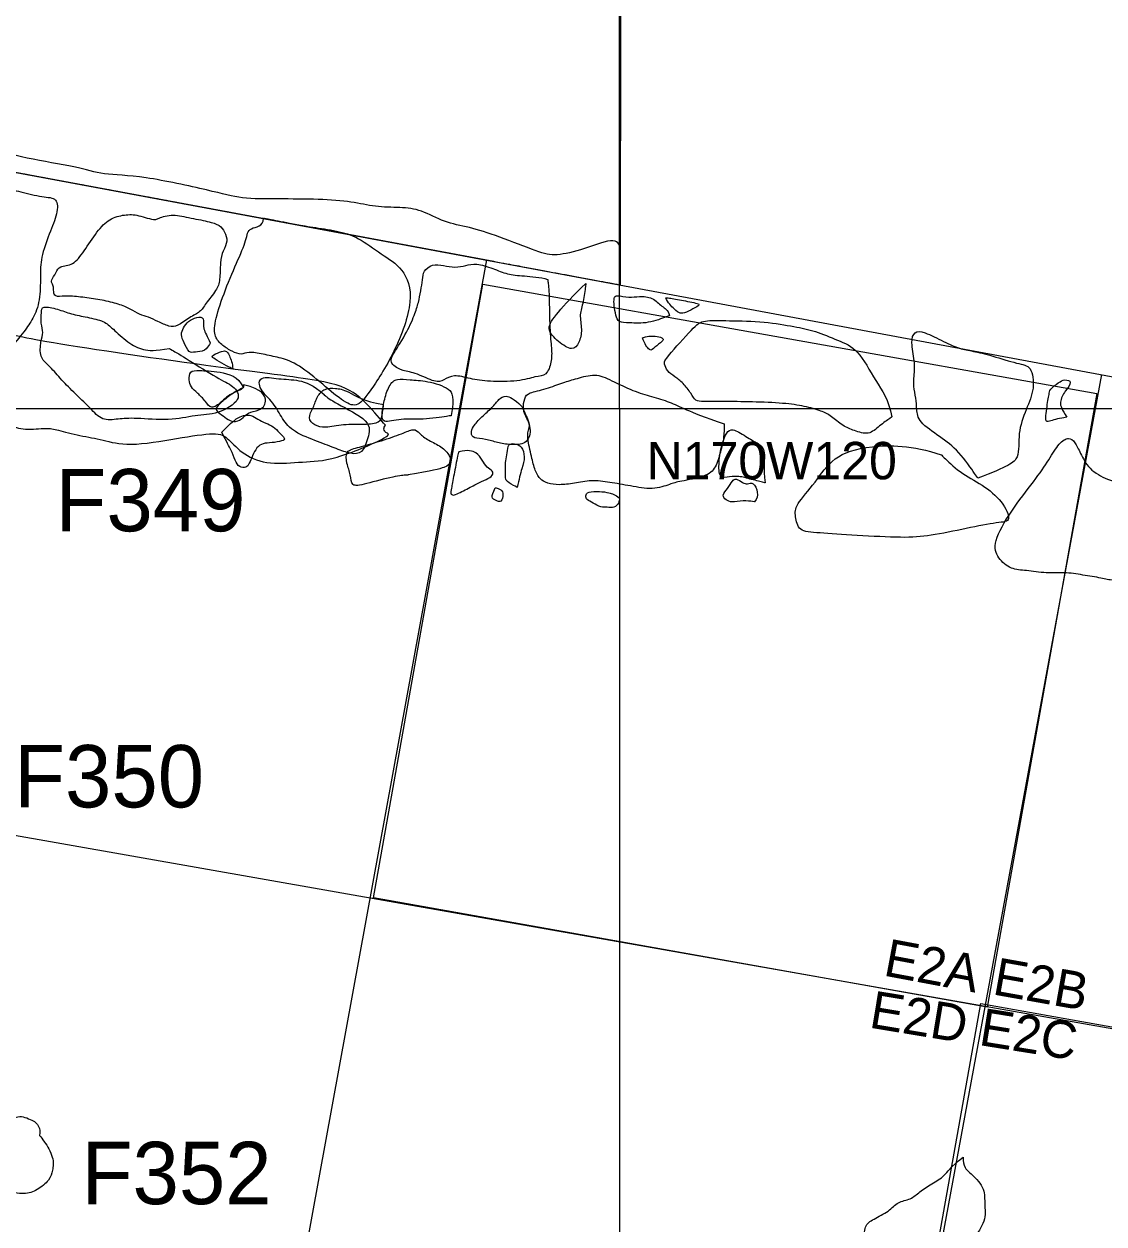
# Model space of a CAD drawing. Extents: x -200 to -100, y 65 to 200.
# Drawn here: x -124.78 to -116.11, y 163.46 to 173.09 of the extents above; entities that cross this region are included whole.
import ezdxf

# ---------------------------------------------------------------- set-up
doc = ezdxf.new("R2010")
doc.units = 0
for name, color, linetype in [('1990 grid', 7, 'Continuous'), ('1991Feature349', 7, 'Continuous'), ('1991Feature352', 7, 'Continuous'), ('1991Feature368', 7, 'Continuous'), ('1991Grid', 7, 'Continuous'), ('1991N180W130', 7, 'Continuous'), ('C2-E1', 7, 'Continuous'), ('C2-E2', 7, 'Continuous'), ('C2-E2 LimestoneFoundation', 7, 'Continuous'), ('Feature Labels', 7, 'Continuous'), ('Quadrat IDs', 7, 'Continuous'), ('Quadrat Labels', 7, 'Continuous'), ('Quadrats in DB', 7, 'Continuous'), ('Stone', 7, 'Continuous'), ('Unexcavated areas', 7, 'Continuous')]:
    doc.layers.add(name, color=color, linetype=linetype)

msp = doc.modelspace()

# ---------------------------------------------------------------- linework, layer by layer
at = {"layer": '1990 grid'}
for p, q in [((-116.1337, 170.2763), (-119.8489, 150.136)), ((-112.0429, 164.3221), (-131.8273, 167.8069))]:
    msp.add_line(p, q, dxfattribs=at)
msp.add_lwpolyline([(-150.5173, 176.6831), (-111.0737, 169.3334), (-114.9656, 149.2091), (-154.1468, 156.6464)], close=True, dxfattribs=at)
at = {"layer": '1991Feature349'}
msp.add_open_spline([(-121.8761, 169.8694), (-121.8847, 169.8582), (-121.8908, 169.8417), (-121.8844, 169.8193), (-121.8652, 169.806), (-121.8203, 169.7862), (-122.3082, 169.5798), (-122.5323, 169.5798), (-122.809, 169.5493), (-123.021, 169.6294), (-123.1372, 169.7676), (-123.224, 169.8179), (-123.5339, 169.7653), (-123.9517, 169.6961), (-124.1426, 169.7542), (-124.324, 169.7847), (-124.5199, 169.8345), (-124.5827, 169.8512), (-124.7723, 169.8275), (-124.8997, 169.8736), (-125.0852, 169.9017), (-125.3038, 169.993), (-125.4615, 170.054), (-125.6704, 170.054), (-125.9706, 170.054), (-126.2854, 170.165), (-126.512, 170.2399), (-126.591, 170.2399), (-126.7096, 170.3334), (-126.9009, 170.4726), (-127.1054, 170.3963), (-127.2873, 170.3267), (-127.4296, 170.3267), (-127.9693, 170.642), (-128.2499, 170.8016), (-128.9703, 170.8721), (-129.1543, 170.9205), (-129.443, 171.0602), (-129.9763, 171.3142), (-130.0525, 171.5004), (-129.3499, 171.3988), (-128.7216, 171.1944), (-128.1145, 171.0584), (-127.5092, 170.9146), (-127.2189, 170.8503), (-125.444, 170.683), (-124.9312, 170.6201), (-124.7439, 170.5504), (-122.9768, 170.2986), (-122.2905, 170.2223), (-122.0814, 170.1149), (-121.8761, 169.8694), (-121.8761, 169.8694), (-121.8761, 169.8694)], degree=3, dxfattribs=at)
at = {"layer": '1991Feature352'}
msp.add_line((-126.0078, 172.1162), (-121.0058, 171.1863), dxfattribs=at)
msp.add_open_spline([(-124.6514, 164.1725), (-124.6455, 164.2066), (-124.6516, 164.2422), (-124.6811, 164.2805), (-124.7204, 164.3008), (-124.7868, 164.3262), (-124.8295, 164.3262), (-124.9761, 164.2758), (-125.0194, 164.2401), (-125.0535, 164.2097), (-125.0725, 164.1432), (-125.08, 164.0886), (-125.0728, 164.0488), (-125.081, 163.9718), (-125.081, 163.846), (-125.0256, 163.7764), (-124.9292, 163.721), (-124.7663, 163.6989), (-124.6714, 163.7289), (-124.5655, 163.8175), (-124.5465, 163.8887), (-124.5307, 163.9931), (-124.6192, 164.1387), (-124.6514, 164.1725), (-124.6514, 164.1725), (-124.6514, 164.1725)], degree=3, dxfattribs=at)
at = {"layer": '1991Feature368'}
msp.add_open_spline([(-129.9717, 172.9083), (-129.9275, 172.8909), (-129.8658, 172.8735), (-129.8231, 172.8561), (-129.752, 172.8561), (-129.6682, 172.8735), (-129.5037, 172.8735), (-129.3978, 172.9099), (-129.2777, 172.9273), (-129.0769, 172.8972), (-128.9282, 172.8782), (-128.5233, 172.7652), (-128.4711, 172.7652), (-128.2703, 172.7969), (-127.9423, 172.7296), (-127.7486, 172.6493), (-127.566, 172.5801), (-127.2912, 172.5108), (-127.0427, 172.4519), (-126.7347, 172.395), (-126.3363, 172.3285), (-126.2782, 172.3285), (-126.1509, 172.3894), (-125.9877, 172.4309), (-125.2409, 172.1829), (-125.0859, 172.0998), (-124.7684, 172.0084), (-124.334, 171.9419), (-124.1487, 171.8755), (-123.8443, 171.8755), (-123.2494, 171.7453), (-123.0336, 171.6844), (-122.7459, 171.6844), (-122.4024, 171.6844), (-122.1392, 171.6642), (-121.9605, 171.6183), (-121.755, 171.6183), (-121.589, 171.6009), (-121.4035, 171.4927), (-121.2098, 171.4622), (-120.9774, 171.3875), (-120.6381, 171.2536), (-120.5163, 171.2231), (-120.2894, 171.2785), (-120.0072, 171.3893), (-119.9906, 171.2611), (-119.9906, 171.1912), (-119.9906, 171.1171), (-119.9906, 171.014), (-119.9895, 170.9947), (-120.0092, 170.9984), (-120.0458, 171.0052), (-120.1046, 171.0162), (-120.208, 171.0354), (-120.3281, 171.0578), (-120.4375, 171.0782), (-120.5306, 171.0956), (-120.6388, 171.1157), (-120.7564, 171.1376), (-120.8894, 171.1624), (-121.1044, 171.2025), (-121.3766, 171.2532), (-121.5029, 171.2767), (-122.9183, 171.5405), (-123.407, 171.6315), (-124.0014, 171.7423), (-124.521, 171.8391), (-125.5841, 172.0372), (-126.0881, 172.129), (-126.4628, 172.2009), (-126.9038, 172.2831), (-127.6066, 172.4141), (-128.0747, 172.5013), (-128.8733, 172.6501), (-129.2539, 172.721), (-129.4517, 172.7579), (-129.6768, 172.7998), (-129.8138, 172.8253), (-129.8891, 172.8394), (-129.937, 172.8483), (-129.9776, 172.8559), (-129.9776, 172.8824), (-129.9717, 172.9083), (-129.9717, 172.9083), (-129.9717, 172.9083)], degree=3, dxfattribs=at)
at = {"layer": '1991Grid'}
for p, q in [((-119.9883, 179.3111), (-119.9927, 170.9953)), ((-121.0648, 171.1951), (-124.7443, 151.0524))]:
    msp.add_line(p, q, dxfattribs=at)
at = {"layer": '1991N180W130'}
msp.add_open_spline([(-120.5752, 171.0399), (-120.6351, 171.0569), (-120.776, 171.0677), (-120.8989, 171.0777), (-121.0109, 171.1283), (-121.153, 171.172), (-121.2305, 171.1498), (-121.3174, 171.1324), (-121.4107, 171.1498), (-121.5008, 171.1657), (-121.5754, 171.1046), (-121.5754, 171.0408), (-121.5931, 170.9474), (-121.6105, 170.8541), (-121.6392, 170.7625), (-121.7117, 170.596), (-121.8337, 170.4147), (-121.8337, 170.3761), (-121.8038, 170.3399), (-121.7451, 170.3074), (-121.6258, 170.2884), (-121.4718, 170.2083), (-121.4096, 170.228), (-121.3327, 170.2807), (-121.1967, 170.2411), (-121.0513, 170.219), (-120.802, 170.219), (-120.6691, 170.2641), (-120.5834, 170.2641), (-120.5419, 170.3777), (-120.5419, 170.4829), (-120.5609, 170.631), (-120.5609, 170.9286), (-120.5752, 171.0399), (-120.5752, 171.0399), (-120.5752, 171.0399)], degree=3, dxfattribs=at)
at = {"layer": 'C2-E1'}
for points in [[(-124.9248, 170.4611), (-124.8473, 170.5241), (-124.7698, 170.6306), (-124.702, 170.7179), (-124.6439, 170.8681), (-124.6439, 171.0667), (-124.6439, 171.2072), (-124.5713, 171.4107), (-124.5035, 171.5706), (-124.5035, 171.6966), (-124.6197, 171.6966), (-124.811, 171.7445), (-124.9393, 171.7725), (-125.139, 171.8249), (-125.2996, 171.8702), (-125.5377, 171.9031), (-125.6588, 171.8932), (-125.808, 171.8603), (-125.8134, 171.8244), (-125.8072, 171.8069), (-125.7989, 171.7759), (-125.8093, 171.7257), (-125.8359, 171.6386), (-125.8122, 171.5832), (-125.7505, 171.5231), (-125.7094, 171.4756), (-125.6699, 171.4582), (-125.5781, 171.3607), (-125.5196, 171.2373), (-125.4959, 171.1597), (-125.4658, 171.0933), (-125.4342, 171.0363), (-125.4105, 170.9572), (-125.3919, 170.8908), (-125.3334, 170.8544), (-125.1188, 170.6435), (-124.9248, 170.4611), (-124.9248, 170.4611), (-124.9248, 170.4611)], [(-123.7201, 171.5197), (-123.7612, 171.5197), (-123.8608, 171.5608), (-123.9668, 171.5608), (-124.0917, 171.5292), (-124.1876, 171.4288), (-124.2968, 171.2597), (-124.3797, 171.1495), (-124.4959, 171.1495), (-124.5148, 171.0957), (-124.5622, 171.0261), (-124.5483, 171.0074), (-124.538, 170.981), (-124.538, 170.9262), (-124.5204, 170.8953), (-124.4229, 170.9113), (-124.2882, 170.8939), (-124.1491, 170.8749), (-124.0131, 170.8417), (-123.9198, 170.8037), (-123.8471, 170.7547), (-123.7775, 170.7389), (-123.7048, 170.7025), (-123.6068, 170.6582), (-123.5483, 170.6582), (-123.4455, 170.7389), (-123.357, 170.7768), (-123.3253, 170.8386), (-123.2257, 170.9572), (-123.202, 171.0284), (-123.202, 171.1803), (-123.1815, 171.2689), (-123.1356, 171.3464), (-123.1672, 171.4239), (-123.202, 171.4746), (-123.2921, 171.5046), (-123.4597, 171.5347), (-123.5977, 171.5671), (-123.7201, 171.5197), (-123.7201, 171.5197), (-123.7201, 171.5197)], [(-122.8532, 171.5302), (-122.8532, 171.4624), (-122.9839, 171.4624), (-122.9839, 171.3655), (-123.0662, 171.1813), (-123.1776, 170.9197), (-123.2502, 170.6871), (-123.2502, 170.5757), (-123.1825, 170.5069), (-123.105, 170.4594), (-123.0291, 170.4309), (-122.9832, 170.4626), (-122.8583, 170.4404), (-122.7271, 170.4119), (-122.599, 170.3755), (-122.4007, 170.2177), (-122.2176, 170.0588), (-122.1069, 170.009), (-122.0212, 170.1059), (-121.7986, 170.4456), (-121.6376, 170.8902), (-121.7308, 171.136), (-121.9087, 171.2378), (-122.0951, 171.3819), (-122.2646, 171.4304), (-122.4674, 171.4582), (-122.6112, 171.4835), (-122.8231, 171.5262), (-122.8532, 171.5302), (-122.8532, 171.5302), (-122.8532, 171.5302)], [(-123.609, 170.4853), (-123.7248, 170.466), (-123.8228, 170.466), (-123.9398, 170.5308), (-124.071, 170.6495), (-124.128, 170.7049), (-124.2687, 170.7365), (-124.3999, 170.7602), (-124.5022, 170.8029), (-124.635, 170.8281), (-124.635, 170.7786), (-124.6418, 170.6841), (-124.616, 170.6103), (-124.6419, 170.5508), (-124.6513, 170.4098), (-124.5794, 170.3558), (-124.4854, 170.245), (-124.383, 170.1398), (-124.2391, 170.0041), (-124.1506, 169.9017), (-124.0205, 169.9204), (-123.8931, 169.9303), (-123.6049, 169.9023), (-123.3973, 169.9531), (-123.225, 169.9531), (-123.0163, 170.0781), (-123.0969, 170.1904), (-123.2107, 170.2379), (-123.47, 170.404), (-123.609, 170.4853), (-123.609, 170.4853), (-123.609, 170.4853)], [(-123.282, 170.5294), (-123.3025, 170.5816), (-123.3468, 170.6433), (-123.3231, 170.7382), (-123.3879, 170.7382), (-123.4606, 170.7066), (-123.497, 170.6496), (-123.5207, 170.5974), (-123.4938, 170.5373), (-123.4512, 170.4439), (-123.4085, 170.4597), (-123.3199, 170.4597), (-123.282, 170.5294), (-123.282, 170.5294), (-123.282, 170.5294)], [(-123.1014, 170.3221), (-123.1014, 170.3632), (-123.1314, 170.4376), (-123.1551, 170.474), (-123.1994, 170.4566), (-123.2832, 170.4265), (-123.2484, 170.4028), (-123.1678, 170.3522), (-123.1014, 170.3221), (-123.1014, 170.3221), (-123.1014, 170.3221)], [(-122.3681, 170.1153), (-122.4567, 170.1956), (-122.5729, 170.2371), (-122.7306, 170.2371), (-122.8938, 170.2703), (-122.8938, 170.1568), (-122.7693, 170.0516), (-122.7057, 169.9187), (-122.6171, 169.8135), (-122.4096, 169.736), (-122.2665, 169.6797), (-122.153, 169.6382), (-122.0589, 169.6382), (-122.0174, 169.7683), (-121.9787, 169.9012), (-122.2997, 170.0563), (-122.3681, 170.1153), (-122.3681, 170.1153), (-122.3681, 170.1153)], [(-123.189, 169.8129), (-123.1479, 169.7322), (-123.1115, 169.6705), (-123.083, 169.585), (-123.0498, 169.5297), (-122.9897, 169.5297), (-122.9692, 169.5582), (-122.9423, 169.6246), (-122.9091, 169.6926), (-122.8601, 169.7274), (-122.789, 169.7274), (-122.6973, 169.7433), (-122.6767, 169.7622), (-122.7289, 169.8097), (-122.7731, 169.8603), (-122.8364, 169.8872), (-122.9028, 169.9157), (-122.9471, 169.9537), (-123.0514, 169.9537), (-123.189, 169.8129), (-123.189, 169.8129), (-123.189, 169.8129)]]:
    msp.add_open_spline(points, degree=3, dxfattribs=at)
at = {"layer": 'C2-E2'}
msp.add_open_spline([(-115.527, 169.3544), (-115.5986, 169.3834), (-115.6863, 169.4069), (-115.7902, 169.4069), (-115.9652, 169.4069), (-116.0763, 169.424), (-116.2421, 169.5179), (-116.3029, 169.6508), (-116.3472, 169.7366), (-116.3932, 169.778), (-116.4727, 169.7319), (-116.5499, 169.5982), (-116.6655, 169.4282), (-116.8619, 169.1845), (-117.0081, 168.922), (-116.9693, 168.803), (-116.8559, 168.7088), (-116.7424, 168.7088), (-116.5764, 168.6784), (-116.4079, 168.6925), (-116.2689, 168.6639), (-116.106, 168.6417), (-116.0507, 168.6148), (-115.7522, 168.673), (-115.527, 169.3544), (-115.527, 169.3544), (-115.527, 169.3544)], degree=3, dxfattribs=at)
at = {"layer": 'C2-E2 LimestoneFoundation'}
for points in [[(-120.269, 171.0071), (-120.3695, 170.9134), (-120.5088, 170.758), (-120.5933, 170.6437), (-120.4905, 170.5363), (-120.374, 170.4609), (-120.3192, 170.5295), (-120.2964, 170.6369), (-120.3238, 170.7603), (-120.2873, 170.8517), (-120.269, 171.0071), (-120.269, 171.0071), (-120.269, 171.0071)], [(-119.5978, 170.7499), (-119.6109, 170.7949), (-119.6587, 170.8187), (-119.7317, 170.8971), (-119.8444, 170.9068), (-119.9189, 170.8889), (-120.0286, 170.918), (-120.0442, 170.8919), (-120.0442, 170.8314), (-120.0278, 170.7486), (-120.0077, 170.6926), (-119.9294, 170.6926), (-119.7698, 170.6822), (-119.5978, 170.7499), (-119.5978, 170.7499), (-119.5978, 170.7499)], [(-119.6278, 170.8917), (-119.6114, 170.8522), (-119.5525, 170.7925), (-119.5145, 170.7626), (-119.4675, 170.7716), (-119.3877, 170.8134), (-119.3452, 170.841), (-119.4011, 170.8529), (-119.4697, 170.8671), (-119.5361, 170.8791), (-119.5913, 170.8902), (-119.6278, 170.8917), (-119.6278, 170.8917), (-119.6278, 170.8917)], [(-119.8151, 170.5715), (-119.7981, 170.5231), (-119.7525, 170.4526), (-119.7237, 170.4931), (-119.6454, 170.5466), (-119.6454, 170.5662), (-119.6924, 170.5858), (-119.7668, 170.5858), (-119.8151, 170.5715), (-119.8151, 170.5715), (-119.8151, 170.5715)], [(-119.1589, 169.8808), (-119.3227, 169.9368), (-119.4826, 170.0008), (-119.5945, 170.0568), (-119.7424, 170.1008), (-119.8863, 170.1408), (-120.0701, 170.2328), (-120.194, 170.2888), (-120.3442, 170.2418), (-120.4473, 170.2157), (-120.5856, 170.1585), (-120.7351, 170.1305), (-120.7599, 170.0913), (-120.7781, 169.9973), (-120.7424, 169.9199), (-120.7098, 169.8715), (-120.7489, 169.7945), (-120.706, 169.6291), (-120.6818, 169.5147), (-120.6394, 169.4351), (-120.5793, 169.4024), (-120.4841, 169.3879), (-120.3647, 169.4028), (-120.2238, 169.4319), (-120.0808, 169.4127), (-119.9121, 169.3833), (-119.7308, 169.3482), (-119.5836, 169.3999), (-119.5286, 169.4183), (-119.3011, 169.4549), (-119.2251, 169.5269), (-119.1886, 169.6569), (-119.1589, 169.7735), (-119.1589, 169.8808), (-119.1589, 169.8808), (-119.1589, 169.8808)], [(-116.4104, 169.9339), (-116.4515, 169.9933), (-116.4766, 170.055), (-116.4264, 170.1441), (-116.3602, 170.2218), (-116.4315, 170.2402), (-116.474, 170.2141), (-116.5517, 170.157), (-116.5517, 170.119), (-116.5623, 170.072), (-116.5728, 170.0019), (-116.5809, 169.9261), (-116.5809, 169.895), (-116.5421, 169.9032), (-116.4907, 169.9212), (-116.4104, 169.9339), (-116.4104, 169.9339), (-116.4104, 169.9339)], [(-120.7839, 170.022), (-120.8452, 170.0834), (-120.917, 170.116), (-120.9666, 170.0808), (-121.0149, 170.0129), (-121.1076, 169.9371), (-121.178, 169.8549), (-121.1924, 169.8078), (-121.1741, 169.7621), (-121.071, 169.7621), (-120.9797, 169.7269), (-120.8739, 169.7125), (-120.7446, 169.7149), (-120.6978, 169.8222), (-120.7578, 169.9724), (-120.7839, 170.022), (-120.7839, 170.022), (-120.7839, 170.022)], [(-118.8309, 169.4083), (-118.845, 169.5256), (-118.8221, 169.6784), (-118.8835, 169.7202), (-118.984, 169.7777), (-119.1001, 169.8521), (-119.1393, 169.8116), (-119.1758, 169.7333), (-119.203, 169.5909), (-119.203, 169.4498), (-119.1403, 169.4498), (-119.0542, 169.4668), (-118.9602, 169.4394), (-118.8309, 169.4083), (-118.8309, 169.4083), (-118.8309, 169.4083)], [(-120.8208, 169.3709), (-120.8051, 169.4323), (-120.7816, 169.5329), (-120.7542, 169.6125), (-120.7816, 169.7065), (-120.8403, 169.7235), (-120.8965, 169.7235), (-120.8965, 169.6465), (-120.9134, 169.5825), (-120.9134, 169.5329), (-120.9134, 169.4519), (-120.9134, 169.4232), (-120.8208, 169.3709), (-120.8208, 169.3709), (-120.8208, 169.3709)], [(-121.2884, 169.6565), (-121.2134, 169.6738), (-121.1416, 169.6555), (-121.0999, 169.5876), (-121.062, 169.5289), (-121.0124, 169.5041), (-121.0124, 169.4675), (-121.0646, 169.4348), (-121.1455, 169.4009), (-121.2473, 169.3434), (-121.3605, 169.2895), (-121.3479, 169.3591), (-121.3419, 169.3902), (-121.3292, 169.4588), (-121.316, 169.5288), (-121.3003, 169.6137), (-121.2884, 169.6565), (-121.2884, 169.6565), (-121.2884, 169.6565)], [(-118.9162, 169.2556), (-118.8946, 169.2795), (-118.8849, 169.3295), (-118.9244, 169.4183), (-118.9773, 169.3944), (-119.0057, 169.4056), (-119.067, 169.4461), (-119.0918, 169.4291), (-119.1297, 169.3599), (-119.1819, 169.3076), (-119.144, 169.2698), (-119.1036, 169.2476), (-119.007, 169.2685), (-118.9162, 169.2556), (-118.9162, 169.2556), (-118.9162, 169.2556)], [(-120.9956, 169.3683), (-121.0126, 169.3278), (-121.0322, 169.2886), (-120.9891, 169.2651), (-120.9474, 169.2456), (-120.9265, 169.3187), (-120.9474, 169.3566), (-120.9956, 169.3683), (-120.9956, 169.3683), (-120.9956, 169.3683)], [(-119.9988, 169.2847), (-120.0346, 169.3138), (-120.0838, 169.3303), (-120.1554, 169.3392), (-120.2561, 169.3392), (-120.2733, 169.3012), (-120.2643, 169.2728), (-120.2121, 169.2467), (-120.1472, 169.2071), (-120.0987, 169.2146), (-120.0406, 169.2041), (-120.0018, 169.2452), (-119.9988, 169.2847), (-119.9988, 169.2847), (-119.9988, 169.2847)]]:
    msp.add_open_spline(points, degree=3, dxfattribs=at)
at = {"layer": 'Quadrats in DB'}
for p, q in [((-120, 170), (-120, 180)), ((-120, 170), (-130, 170)), ((-110, 170), (-120, 170)), ((-120, 170), (-120, 160))]:
    msp.add_line(p, q, dxfattribs=at)
at = {"layer": 'Stone'}
for points in [[(-117.8148, 169.9359), (-117.8385, 170.0746), (-117.9467, 170.2201), (-118.0854, 170.4875), (-118.2444, 170.5484), (-118.4346, 170.6301), (-118.5859, 170.6583), (-118.8294, 170.7036), (-119.134, 170.7074), (-119.3335, 170.7142), (-119.3944, 170.6668), (-119.638, 170.3961), (-119.6413, 170.3656), (-119.6177, 170.3013), (-119.5568, 170.2607), (-119.4891, 170.21), (-119.4215, 170.122), (-119.391, 170.0611), (-119.3335, 170.0611), (-119.1746, 170.0611), (-118.9378, 170.0577), (-118.6739, 170.0475), (-118.515, 170.0238), (-118.3729, 169.9832), (-118.3039, 169.946), (-118.2072, 169.8614), (-118.1192, 169.8276), (-117.9974, 169.787), (-117.9163, 169.8648), (-117.8148, 169.9359), (-117.8148, 169.9359), (-117.8148, 169.9359)], [(-117.1254, 169.4453), (-116.8812, 169.5387), (-116.7806, 169.5962), (-116.8093, 169.8046), (-116.7375, 169.9987), (-116.6656, 170.164), (-116.6944, 170.3508), (-116.795, 170.358), (-117.0177, 170.4299), (-117.1685, 170.4658), (-117.2691, 170.4802), (-117.3912, 170.5377), (-117.5636, 170.6239), (-117.6355, 170.6239), (-117.6642, 170.5449), (-117.6283, 170.3796), (-117.6355, 170.2574), (-117.6426, 170.1855), (-117.6211, 170.0849), (-117.6139, 169.9987), (-117.6067, 169.8981), (-117.4271, 169.7759), (-117.2763, 169.6681), (-117.1254, 169.4453), (-117.1254, 169.4453), (-117.1254, 169.4453)], [(-123.0159, 170.1716), (-123.0547, 170.2621), (-123.2151, 170.3035), (-123.3805, 170.3087), (-123.4478, 170.3087), (-123.453, 170.2285), (-123.44, 170.1768), (-123.3831, 170.1276), (-123.3185, 170.0655), (-123.2771, 169.9905), (-123.1918, 170.0552), (-123.1013, 170.1276), (-123.0159, 170.1716), (-123.0159, 170.1716), (-123.0159, 170.1716)], [(-123.0136, 170.1937), (-122.8608, 170.1612), (-122.8142, 170.0448), (-122.8892, 169.9853), (-122.9849, 169.975), (-123.0263, 169.9155), (-123.0961, 169.8896), (-123.1504, 169.9232), (-123.2073, 169.9646), (-123.2487, 169.998), (-123.2087, 170.036), (-123.1631, 170.086), (-123.115, 170.1214), (-123.0337, 170.1538), (-123.0169, 170.1698), (-123.0136, 170.1937), (-123.0136, 170.1937), (-123.0136, 170.1937)], [(-121.3481, 169.9465), (-121.3248, 170.094), (-121.3455, 170.1664), (-121.5472, 170.2285), (-121.6842, 170.2311), (-121.7851, 170.2492), (-121.8497, 170.1949), (-121.8911, 170.0552), (-121.9014, 169.975), (-121.9118, 169.8767), (-121.7489, 169.9284), (-121.586, 169.9103), (-121.3481, 169.9465), (-121.3481, 169.9465), (-121.3481, 169.9465)], [(-121.8931, 170.0359), (-122.0488, 170.0603), (-122.191, 170.1561), (-122.2764, 170.1664), (-122.3643, 170.169), (-122.4264, 170.1017), (-122.4522, 170.0112), (-122.5039, 169.9232), (-122.4471, 169.8689), (-122.3643, 169.843), (-122.2169, 169.8793), (-122.0385, 169.8715), (-121.915, 169.8892), (-121.9078, 169.9442), (-121.8998, 169.9842), (-121.8931, 170.0359), (-121.8931, 170.0359), (-121.8931, 170.0359)], [(-121.6946, 169.4705), (-121.498, 169.5041), (-121.387, 169.5319), (-121.3403, 169.574), (-121.3667, 169.643), (-121.4515, 169.7163), (-121.5575, 169.7577), (-121.6196, 169.8249), (-121.6532, 169.843), (-121.7515, 169.7965), (-121.935, 169.737), (-122.0928, 169.6904), (-122.2014, 169.6671), (-122.1885, 169.5611), (-122.1523, 169.4731), (-122.1523, 169.3748), (-122.054, 169.3929), (-121.7902, 169.4653), (-121.6946, 169.4705), (-121.6946, 169.4705), (-121.6946, 169.4705)], [(-117.4177, 169.633), (-117.6547, 169.7121), (-118.0139, 169.7121), (-118.2941, 169.6186), (-118.4234, 169.4102), (-118.5958, 169.2233), (-118.5886, 169.1443), (-118.5671, 169.0149), (-118.4162, 169.0077), (-118.1073, 168.9862), (-117.7122, 168.9646), (-117.5182, 168.979), (-117.2093, 169.0437), (-116.9507, 169.094), (-116.8502, 169.094), (-116.922, 169.2593), (-117.0872, 169.3958), (-117.274, 169.4893), (-117.4177, 169.633), (-117.4177, 169.633), (-117.4177, 169.633)], [(-117.2436, 163.9993), (-117.3478, 163.917), (-117.3862, 163.8457), (-117.4958, 163.7854), (-117.5945, 163.7223), (-117.6603, 163.6565), (-117.7699, 163.6455), (-117.833, 163.5632), (-117.9673, 163.5002), (-118.0385, 163.4535), (-118.0358, 163.3164), (-117.9536, 163.1985), (-117.9371, 163.1217), (-117.8494, 163.0641), (-117.7261, 163.1053), (-117.5643, 163.2314), (-117.4629, 163.2835), (-117.3725, 163.3), (-117.2518, 163.3247), (-117.1449, 163.3521), (-117.0901, 163.4508), (-117.0627, 163.5221), (-117.0682, 163.5907), (-117.0709, 163.6702), (-117.0709, 163.725), (-117.1066, 163.7908), (-117.1559, 163.8484), (-117.2409, 163.9115), (-117.2436, 163.9993), (-117.2436, 163.9993), (-117.2436, 163.9993)]]:
    msp.add_open_spline(points, degree=3, dxfattribs=at)
at = {"layer": 'Unexcavated areas'}
for points in [[(-121.0938, 171.0024), (-116.1715, 170.1242), (-117.0496, 165.2019), (-121.9719, 166.0801)], [(-117.0999, 165.2323), (-112.1776, 164.3542), (-113.0557, 159.4319), (-117.978, 160.31)]]:
    msp.add_lwpolyline(points, close=True, dxfattribs=at)

# ---------------------------------------------------------------- texts
at = {"layer": 'Feature Labels'}
for s, p in [('F349', (-124.5227, 169.0188)), ('F352', (-124.3132, 163.6219))]:
    msp.add_text(s, height=0.5, dxfattribs=at).set_placement(p)
for s, rotation, p in [('E2A', 349.39964, (-117.8906, 165.4573)), ('E2B', 349.89421, (-117.0155, 165.306)), ('E2D', 350.63363, (-118.0049, 165.0395)), ('E2C', 350.87452, (-117.1246, 164.8996))]:
    msp.add_text(s, height=0.3, rotation=rotation, dxfattribs=at).set_placement(p)
at = {"layer": 'Quadrat IDs'}
msp.add_text('F350', height=0.5, dxfattribs=at).set_placement((-124.8548, 166.8044))
at = {"layer": 'Quadrat Labels'}
msp.add_text('N170W120', height=0.3, dxfattribs=at).set_placement((-119.7814, 169.4361))

doc.saveas('drawing.dxf')
